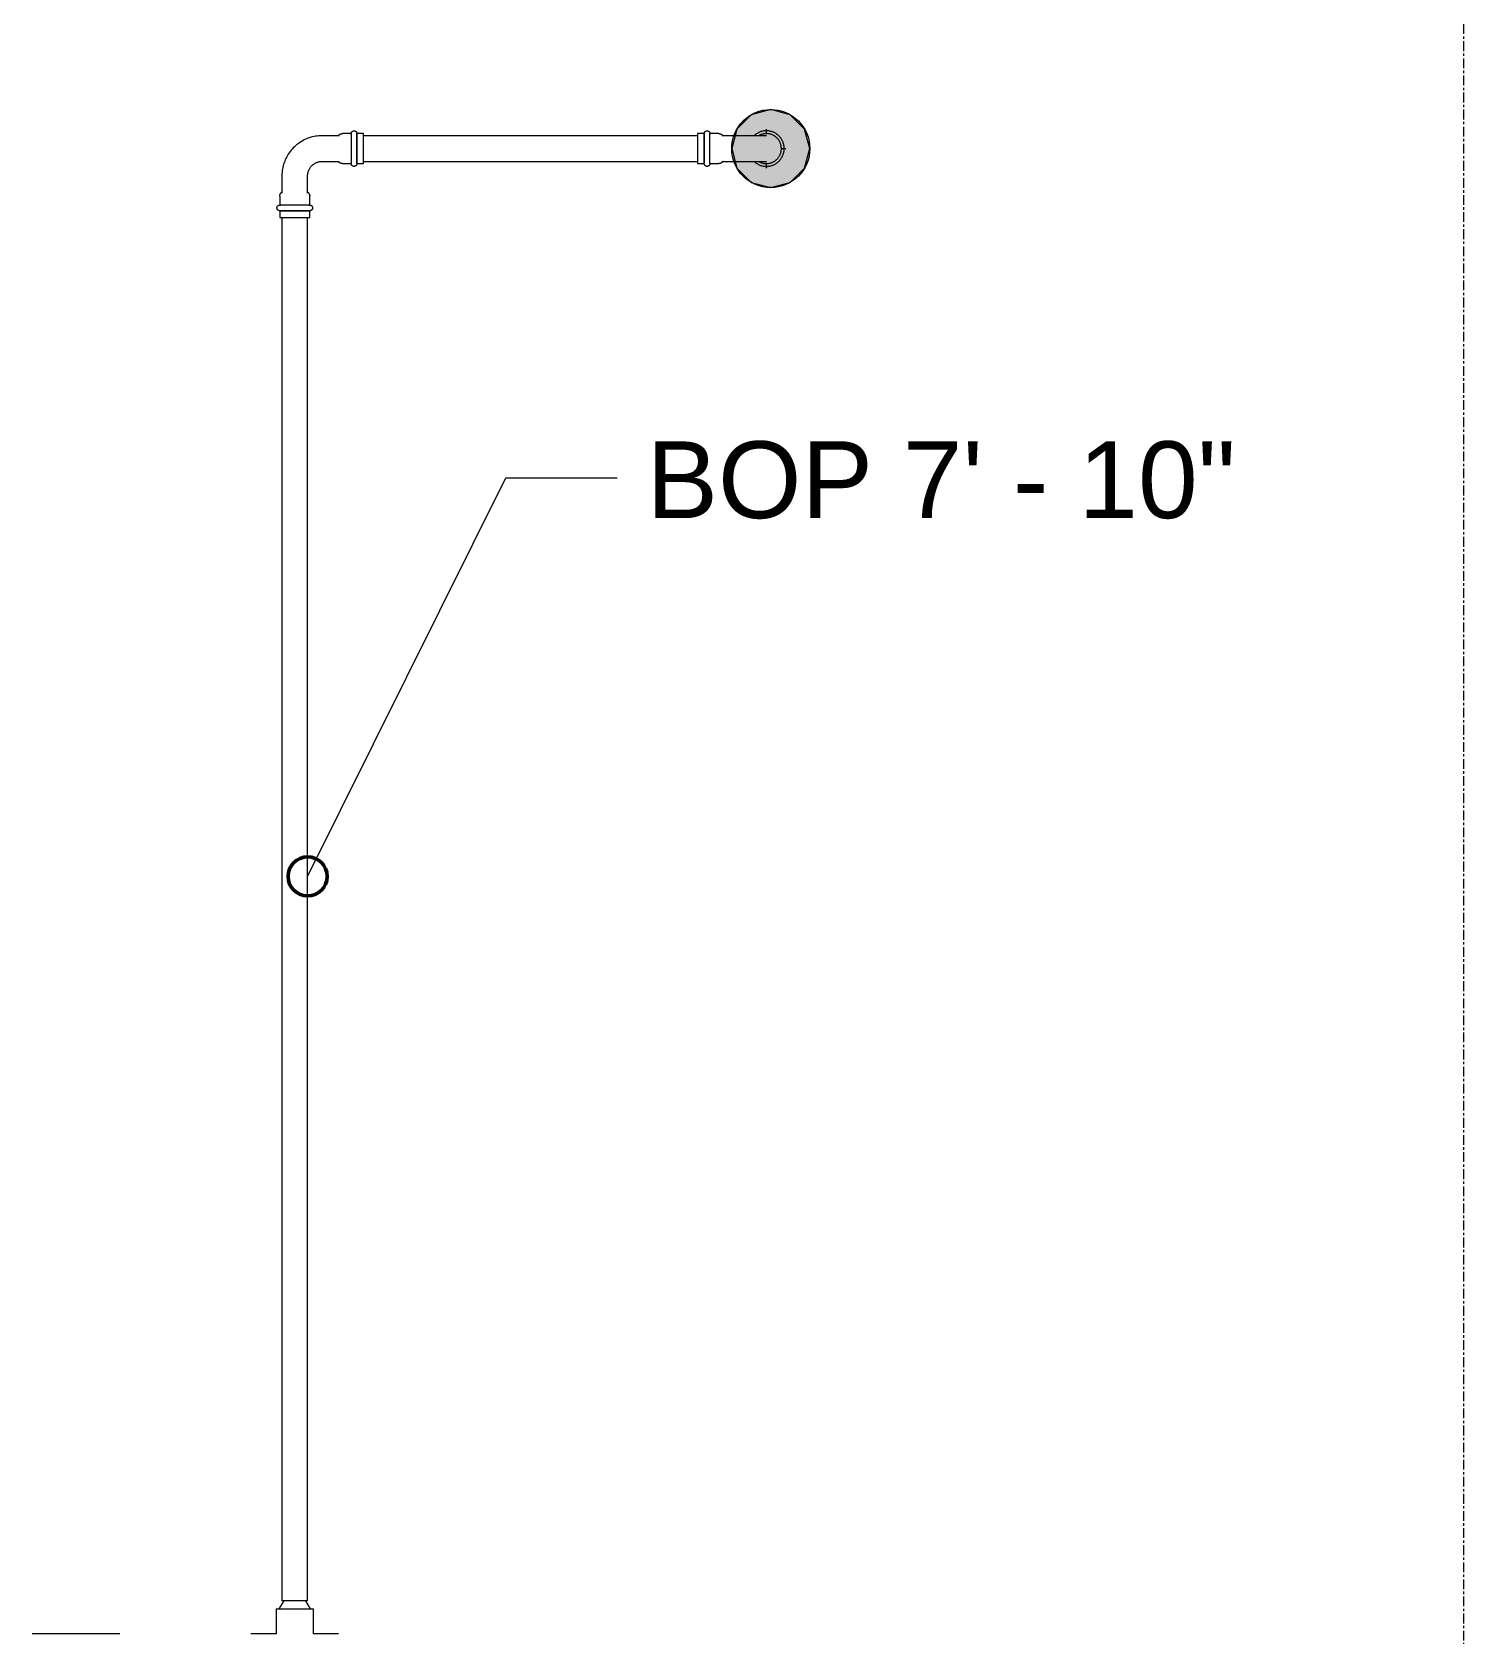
# Model space of a CAD drawing. Header units: inches. Extents: x -3679 to 241, y -496 to 1784.
# Drawn here: x -3155.3 to -3082, y 966 to 1048 of the extents above; entities that cross this region are included whole.
import ezdxf

# ---------------------------------------------------------------- set-up
doc = ezdxf.new("R2010")
doc.units = ezdxf.units.IN
doc.header["$MEASUREMENT"] = 0
doc.linetypes.add('Grid Line', pattern=[0.875, 0.5, -0.125, 0.125, -0.125])
for name, color, linetype, lineweight in [('A-ANNO-NOTE', 250, 'Continuous', 9), ('G-ANNO-DIMS', 251, 'Continuous', 9), ('P-PIPE', 1, 'Continuous', 9), ('P-PIPE-CNTR', 1, 'Continuous', 9), ('S-GRID', 8, 'Continuous', 9)]:
    doc.layers.add(name, color=color, linetype=linetype, lineweight=lineweight)
doc.styles.add('Arial', font='arial.ttf', dxfattribs={"height": 3.934132})

# ---------------------------------------------------------------- blocks, each defined once
blk = doc.blocks.new('Victaulic-VicPress316-Elbow 90-45deg Style P568_P571 - Standard-523083-SECOND LEVEL')
at = {"layer": 'P-PIPE'}
for p, q in [((-3178.283, 1233.462), (-3178.283, 1232.568)), ((-3176.968, 1232.571), (-3176.968, 1233.462)), ((-3178.392, 1232.416), (-3178.392, 1231.964)), ((-3177.625, 1231.964), (-3178.392, 1231.964)), ((-3176.859, 1231.964), (-3177.625, 1231.964)), ((-3176.859, 1231.964), (-3176.859, 1232.416)), ((-3178.392, 1231.673), (-3178.392, 1231.335)), ((-3177.625, 1231.673), (-3178.392, 1231.673)), ((-3178.392, 1231.335), (-3177.625, 1231.335)), ((-3176.859, 1231.673), (-3177.625, 1231.673)), ((-3177.625, 1231.335), (-3176.859, 1231.335)), ((-3176.859, 1231.335), (-3176.859, 1231.673))]:
    blk.add_line(p, q, dxfattribs=at)
at = {"layer": 'P-PIPE', "flags": 128}
for points in [[(-3177.625, 1235.767), (-3177.661, 1235.766), (-3177.698, 1235.764), (-3177.734, 1235.76), (-3177.77, 1235.755), (-3177.806, 1235.749), (-3177.842, 1235.741), (-3177.877, 1235.731), (-3177.912, 1235.721), (-3177.946, 1235.708), (-3177.98, 1235.695), (-3178.013, 1235.68), (-3178.046, 1235.664), (-3178.078, 1235.646), (-3178.109, 1235.628), (-3178.14, 1235.608), (-3178.17, 1235.586), (-3178.198, 1235.564), (-3178.226, 1235.54), (-3178.253, 1235.516), (-3178.279, 1235.49), (-3178.304, 1235.464), (-3178.328, 1235.436), (-3178.351, 1235.407), (-3178.372, 1235.378), (-3178.392, 1235.348), (-3178.412, 1235.317), (-3178.429, 1235.285), (-3178.446, 1235.252), (-3178.461, 1235.219), (-3178.475, 1235.185), (-3178.488, 1235.151), (-3178.499, 1235.116), (-3178.508, 1235.081), (-3178.517, 1235.046), (-3178.524, 1235.01), (-3178.529, 1234.974), (-3178.533, 1234.938), (-3178.536, 1234.901), (-3178.537, 1234.865), (-3178.537, 1234.828), (-3178.535, 1234.792), (-3178.532, 1234.755), (-3178.527, 1234.719), (-3178.521, 1234.683), (-3178.513, 1234.648), (-3178.504, 1234.612), (-3178.494, 1234.577), (-3178.482, 1234.543), (-3178.469, 1234.509), (-3178.454, 1234.475), (-3178.438, 1234.442), (-3178.421, 1234.41), (-3178.403, 1234.379), (-3178.383, 1234.348), (-3178.362, 1234.318), (-3178.34, 1234.289), (-3178.317, 1234.261), (-3178.293, 1234.234)], [(-3177.625, 1235.621), (-3177.656, 1235.621), (-3177.686, 1235.619), (-3177.717, 1235.616), (-3177.747, 1235.612), (-3177.777, 1235.606), (-3177.807, 1235.599), (-3177.837, 1235.591), (-3177.866, 1235.582), (-3177.895, 1235.572), (-3177.924, 1235.561), (-3177.951, 1235.548), (-3177.979, 1235.535), (-3178.006, 1235.52), (-3178.032, 1235.504), (-3178.058, 1235.487), (-3178.083, 1235.47), (-3178.107, 1235.451), (-3178.13, 1235.431), (-3178.153, 1235.41), (-3178.175, 1235.389), (-3178.196, 1235.366), (-3178.216, 1235.343), (-3178.235, 1235.319), (-3178.253, 1235.294), (-3178.27, 1235.269), (-3178.286, 1235.243), (-3178.301, 1235.216), (-3178.315, 1235.189), (-3178.328, 1235.161), (-3178.339, 1235.133), (-3178.35, 1235.104), (-3178.359, 1235.075), (-3178.368, 1235.045), (-3178.375, 1235.015), (-3178.38, 1234.985), (-3178.385, 1234.955), (-3178.388, 1234.924), (-3178.391, 1234.894), (-3178.391, 1234.863), (-3178.391, 1234.832), (-3178.39, 1234.802), (-3178.387, 1234.771), (-3178.383, 1234.741), (-3178.378, 1234.711), (-3178.371, 1234.681), (-3178.364, 1234.651), (-3178.355, 1234.622), (-3178.345, 1234.593), (-3178.334, 1234.564), (-3178.322, 1234.536), (-3178.309, 1234.508), (-3178.294, 1234.481), (-3178.283, 1234.461)], [(-3176.968, 1234.223), (-3176.946, 1234.246), (-3176.922, 1234.274), (-3176.899, 1234.302), (-3176.878, 1234.332), (-3176.858, 1234.362), (-3176.838, 1234.393), (-3176.821, 1234.425), (-3176.804, 1234.458), (-3176.789, 1234.491), (-3176.775, 1234.524), (-3176.762, 1234.559), (-3176.751, 1234.593), (-3176.742, 1234.629), (-3176.733, 1234.664), (-3176.726, 1234.7), (-3176.721, 1234.736), (-3176.717, 1234.772), (-3176.714, 1234.809), (-3176.713, 1234.845), (-3176.713, 1234.881), (-3176.715, 1234.918), (-3176.718, 1234.954), (-3176.723, 1234.99), (-3176.729, 1235.026), (-3176.737, 1235.062), (-3176.746, 1235.097), (-3176.756, 1235.132), (-3176.768, 1235.167), (-3176.781, 1235.201), (-3176.796, 1235.234), (-3176.812, 1235.267), (-3176.829, 1235.299), (-3176.847, 1235.331), (-3176.867, 1235.362), (-3176.888, 1235.392), (-3176.91, 1235.421), (-3176.933, 1235.449), (-3176.957, 1235.476), (-3176.983, 1235.502), (-3177.009, 1235.527), (-3177.036, 1235.551), (-3177.065, 1235.574), (-3177.094, 1235.596), (-3177.124, 1235.617), (-3177.155, 1235.636), (-3177.187, 1235.655), (-3177.219, 1235.671), (-3177.252, 1235.687), (-3177.285, 1235.701), (-3177.32, 1235.714), (-3177.354, 1235.726), (-3177.389, 1235.736), (-3177.425, 1235.745), (-3177.46, 1235.752), (-3177.496, 1235.758), (-3177.533, 1235.762), (-3177.569, 1235.765), (-3177.605, 1235.767), (-3177.625, 1235.767)], [(-3176.964, 1234.467), (-3176.949, 1234.494), (-3176.935, 1234.521), (-3176.922, 1234.549), (-3176.911, 1234.577), (-3176.9, 1234.606), (-3176.891, 1234.635), (-3176.882, 1234.665), (-3176.875, 1234.694), (-3176.87, 1234.725), (-3176.865, 1234.755), (-3176.862, 1234.785), (-3176.859, 1234.816), (-3176.859, 1234.847), (-3176.859, 1234.877), (-3176.86, 1234.908), (-3176.863, 1234.938), (-3176.867, 1234.969), (-3176.872, 1234.999), (-3176.879, 1235.029), (-3176.886, 1235.059), (-3176.895, 1235.088), (-3176.905, 1235.117), (-3176.916, 1235.146), (-3176.928, 1235.174), (-3176.941, 1235.201), (-3176.956, 1235.229), (-3176.971, 1235.255), (-3176.988, 1235.281), (-3177.005, 1235.306), (-3177.024, 1235.33), (-3177.043, 1235.354), (-3177.064, 1235.377), (-3177.085, 1235.399), (-3177.107, 1235.42), (-3177.13, 1235.44), (-3177.154, 1235.46), (-3177.179, 1235.478), (-3177.204, 1235.495), (-3177.23, 1235.512), (-3177.256, 1235.527), (-3177.284, 1235.541), (-3177.311, 1235.554), (-3177.34, 1235.566), (-3177.368, 1235.577), (-3177.397, 1235.587), (-3177.427, 1235.595), (-3177.457, 1235.603), (-3177.487, 1235.609), (-3177.517, 1235.614), (-3177.547, 1235.617), (-3177.578, 1235.62), (-3177.608, 1235.621), (-3177.625, 1235.621)], [(-3178.283, 1234.855), (-3178.283, 1234.854), (-3178.283, 1234.85), (-3178.283, 1234.845), (-3178.283, 1234.837), (-3178.283, 1234.827), (-3178.283, 1234.815), (-3178.283, 1234.801), (-3178.283, 1234.784), (-3178.283, 1234.766), (-3178.283, 1234.745), (-3178.283, 1234.722), (-3178.283, 1234.697), (-3178.283, 1234.671), (-3178.283, 1234.642), (-3178.283, 1234.612), (-3178.283, 1234.579), (-3178.283, 1234.545), (-3178.283, 1234.509), (-3178.283, 1234.472), (-3178.283, 1234.432), (-3178.283, 1234.392), (-3178.283, 1234.349), (-3178.283, 1234.306), (-3178.283, 1234.261), (-3178.283, 1234.214), (-3178.283, 1234.167), (-3178.283, 1234.118), (-3178.283, 1234.069), (-3178.283, 1234.018), (-3178.283, 1233.967), (-3178.283, 1233.914), (-3178.283, 1233.861), (-3178.283, 1233.808), (-3178.283, 1233.753), (-3178.283, 1233.699), (-3178.283, 1233.644), (-3178.283, 1233.588), (-3178.283, 1233.533), (-3178.283, 1233.477), (-3178.283, 1233.462)], [(-3176.968, 1233.462), (-3176.968, 1233.518), (-3176.968, 1233.573), (-3176.968, 1233.629), (-3176.968, 1233.684), (-3176.968, 1233.739), (-3176.968, 1233.793), (-3176.968, 1233.847), (-3176.968, 1233.9), (-3176.968, 1233.953), (-3176.968, 1234.004), (-3176.968, 1234.055), (-3176.968, 1234.105), (-3176.968, 1234.154), (-3176.968, 1234.202), (-3176.968, 1234.248), (-3176.968, 1234.294), (-3176.968, 1234.338), (-3176.968, 1234.38), (-3176.968, 1234.422), (-3176.968, 1234.461), (-3176.968, 1234.499), (-3176.968, 1234.535), (-3176.968, 1234.57), (-3176.968, 1234.603), (-3176.968, 1234.634), (-3176.968, 1234.663), (-3176.968, 1234.69), (-3176.968, 1234.716), (-3176.968, 1234.739), (-3176.968, 1234.76), (-3176.968, 1234.779), (-3176.968, 1234.796), (-3176.968, 1234.811), (-3176.968, 1234.824), (-3176.968, 1234.835), (-3176.968, 1234.843), (-3176.968, 1234.849), (-3176.968, 1234.853), (-3176.968, 1234.855), (-3176.968, 1234.855)], [(-3178.392, 1231.673), (-3178.397, 1231.673), (-3178.403, 1231.674), (-3178.409, 1231.674), (-3178.415, 1231.675), (-3178.42, 1231.676), (-3178.426, 1231.678), (-3178.432, 1231.679), (-3178.437, 1231.681), (-3178.443, 1231.683), (-3178.448, 1231.685), (-3178.453, 1231.687), (-3178.459, 1231.69), (-3178.464, 1231.693), (-3178.469, 1231.696), (-3178.474, 1231.699), (-3178.478, 1231.702), (-3178.483, 1231.706), (-3178.487, 1231.709), (-3178.492, 1231.713), (-3178.496, 1231.717), (-3178.5, 1231.722), (-3178.504, 1231.726), (-3178.507, 1231.731), (-3178.511, 1231.735), (-3178.514, 1231.74), (-3178.517, 1231.745), (-3178.52, 1231.75), (-3178.522, 1231.755), (-3178.525, 1231.761), (-3178.527, 1231.766), (-3178.529, 1231.772), (-3178.531, 1231.777), (-3178.532, 1231.783), (-3178.534, 1231.788), (-3178.535, 1231.794), (-3178.536, 1231.8), (-3178.536, 1231.806), (-3178.537, 1231.811), (-3178.537, 1231.817), (-3178.537, 1231.823), (-3178.537, 1231.829), (-3178.536, 1231.835), (-3178.535, 1231.84), (-3178.534, 1231.846), (-3178.533, 1231.852), (-3178.532, 1231.858), (-3178.53, 1231.863), (-3178.528, 1231.869), (-3178.526, 1231.874), (-3178.524, 1231.879), (-3178.521, 1231.885), (-3178.519, 1231.89), (-3178.516, 1231.895), (-3178.512, 1231.9), (-3178.509, 1231.904), (-3178.506, 1231.909), (-3178.502, 1231.914), (-3178.498, 1231.918), (-3178.494, 1231.922), (-3178.49, 1231.926), (-3178.485, 1231.93), (-3178.481, 1231.934), (-3178.476, 1231.937), (-3178.471, 1231.94), (-3178.467, 1231.944), (-3178.461, 1231.946), (-3178.456, 1231.949), (-3178.451, 1231.952), (-3178.446, 1231.954), (-3178.44, 1231.956), (-3178.435, 1231.958), (-3178.429, 1231.959), (-3178.423, 1231.961), (-3178.418, 1231.962), (-3178.412, 1231.963), (-3178.406, 1231.964), (-3178.4, 1231.964), (-3178.395, 1231.964), (-3178.392, 1231.964)], [(-3178.392, 1232.416), (-3178.391, 1232.427), (-3178.391, 1232.438), (-3178.39, 1232.448), (-3178.388, 1232.459), (-3178.386, 1232.47), (-3178.384, 1232.481), (-3178.381, 1232.491), (-3178.378, 1232.502), (-3178.374, 1232.512), (-3178.37, 1232.522), (-3178.366, 1232.532), (-3178.361, 1232.542), (-3178.355, 1232.551), (-3178.35, 1232.561), (-3178.344, 1232.57), (-3178.338, 1232.579), (-3178.331, 1232.587), (-3178.324, 1232.596), (-3178.317, 1232.604), (-3178.309, 1232.611), (-3178.301, 1232.619), (-3178.293, 1232.626), (-3178.284, 1232.633), (-3178.283, 1232.634)], [(-3177.625, 1231.964), (-3177.656, 1231.964), (-3177.686, 1231.964), (-3177.717, 1231.964), (-3177.747, 1231.964), (-3177.777, 1231.964), (-3177.807, 1231.964), (-3177.837, 1231.964), (-3177.866, 1231.964), (-3177.895, 1231.964), (-3177.924, 1231.964), (-3177.951, 1231.964), (-3177.979, 1231.964), (-3178.006, 1231.964), (-3178.032, 1231.964), (-3178.058, 1231.964), (-3178.083, 1231.964), (-3178.107, 1231.964), (-3178.13, 1231.964), (-3178.153, 1231.964), (-3178.175, 1231.964), (-3178.196, 1231.964), (-3178.216, 1231.964), (-3178.235, 1231.964), (-3178.253, 1231.964), (-3178.27, 1231.964), (-3178.286, 1231.964), (-3178.301, 1231.964), (-3178.315, 1231.964), (-3178.328, 1231.964), (-3178.339, 1231.964), (-3178.35, 1231.964), (-3178.359, 1231.964), (-3178.368, 1231.964), (-3178.375, 1231.964), (-3178.38, 1231.964), (-3178.385, 1231.964), (-3178.388, 1231.964), (-3178.391, 1231.964), (-3178.391, 1231.964), (-3178.392, 1231.964)], [(-3178.392, 1231.964), (-3178.391, 1231.964), (-3178.389, 1231.964), (-3178.386, 1231.964), (-3178.382, 1231.964), (-3178.376, 1231.964), (-3178.37, 1231.964), (-3178.362, 1231.964), (-3178.353, 1231.964)], [(-3176.859, 1231.964), (-3176.859, 1231.964), (-3176.861, 1231.964), (-3176.864, 1231.964), (-3176.868, 1231.964), (-3176.874, 1231.964), (-3176.88, 1231.964), (-3176.888, 1231.964), (-3176.897, 1231.964), (-3176.908, 1231.964), (-3176.919, 1231.964), (-3176.932, 1231.964), (-3176.945, 1231.964), (-3176.96, 1231.964), (-3176.976, 1231.964), (-3176.992, 1231.964), (-3177.01, 1231.964), (-3177.029, 1231.964), (-3177.049, 1231.964), (-3177.069, 1231.964), (-3177.091, 1231.964), (-3177.113, 1231.964), (-3177.137, 1231.964), (-3177.161, 1231.964), (-3177.185, 1231.964), (-3177.211, 1231.964), (-3177.237, 1231.964), (-3177.264, 1231.964), (-3177.291, 1231.964), (-3177.319, 1231.964), (-3177.347, 1231.964), (-3177.376, 1231.964), (-3177.405, 1231.964), (-3177.435, 1231.964), (-3177.465, 1231.964), (-3177.495, 1231.964), (-3177.525, 1231.964), (-3177.556, 1231.964), (-3177.586, 1231.964), (-3177.617, 1231.964), (-3177.625, 1231.964)], [(-3176.968, 1232.634), (-3176.959, 1232.627), (-3176.951, 1232.62), (-3176.943, 1232.613), (-3176.935, 1232.605), (-3176.927, 1232.597), (-3176.92, 1232.589), (-3176.914, 1232.58), (-3176.907, 1232.571), (-3176.901, 1232.562), (-3176.896, 1232.553), (-3176.89, 1232.543), (-3176.885, 1232.534), (-3176.881, 1232.524), (-3176.877, 1232.514), (-3176.873, 1232.503), (-3176.87, 1232.493), (-3176.867, 1232.483), (-3176.864, 1232.472), (-3176.862, 1232.461), (-3176.861, 1232.45), (-3176.86, 1232.44), (-3176.859, 1232.429), (-3176.859, 1232.418), (-3176.859, 1232.416)], [(-3176.9, 1231.964), (-3176.891, 1231.964), (-3176.882, 1231.964), (-3176.875, 1231.964), (-3176.87, 1231.964), (-3176.865, 1231.964), (-3176.862, 1231.964), (-3176.859, 1231.964), (-3176.859, 1231.964), (-3176.859, 1231.964)], [(-3176.859, 1231.964), (-3176.853, 1231.964), (-3176.847, 1231.964), (-3176.841, 1231.963), (-3176.835, 1231.962), (-3176.83, 1231.961), (-3176.824, 1231.96), (-3176.818, 1231.959), (-3176.813, 1231.957), (-3176.807, 1231.955), (-3176.802, 1231.953), (-3176.797, 1231.95), (-3176.791, 1231.948), (-3176.786, 1231.945), (-3176.781, 1231.942), (-3176.776, 1231.939), (-3176.772, 1231.936), (-3176.767, 1231.932), (-3176.763, 1231.928), (-3176.758, 1231.924), (-3176.754, 1231.92), (-3176.75, 1231.916), (-3176.746, 1231.912), (-3176.743, 1231.907), (-3176.739, 1231.902), (-3176.736, 1231.897), (-3176.733, 1231.893), (-3176.73, 1231.887), (-3176.728, 1231.882), (-3176.725, 1231.877), (-3176.723, 1231.872), (-3176.721, 1231.866), (-3176.719, 1231.861), (-3176.718, 1231.855), (-3176.716, 1231.849), (-3176.715, 1231.844), (-3176.714, 1231.838), (-3176.714, 1231.832), (-3176.713, 1231.826), (-3176.713, 1231.82), (-3176.713, 1231.815), (-3176.713, 1231.809), (-3176.714, 1231.803), (-3176.715, 1231.797), (-3176.716, 1231.791), (-3176.717, 1231.786), (-3176.718, 1231.78), (-3176.72, 1231.775), (-3176.722, 1231.769), (-3176.724, 1231.764), (-3176.726, 1231.758), (-3176.729, 1231.753), (-3176.731, 1231.748), (-3176.734, 1231.743), (-3176.738, 1231.738), (-3176.741, 1231.733), (-3176.744, 1231.729), (-3176.748, 1231.724), (-3176.752, 1231.72), (-3176.756, 1231.716), (-3176.76, 1231.712), (-3176.765, 1231.708), (-3176.769, 1231.704), (-3176.774, 1231.701), (-3176.779, 1231.697), (-3176.784, 1231.694), (-3176.789, 1231.691), (-3176.794, 1231.689), (-3176.799, 1231.686), (-3176.804, 1231.684), (-3176.81, 1231.682), (-3176.815, 1231.68), (-3176.821, 1231.678), (-3176.827, 1231.677), (-3176.832, 1231.676), (-3176.838, 1231.675), (-3176.844, 1231.674), (-3176.85, 1231.674), (-3176.855, 1231.673), (-3176.859, 1231.673)], [(-3178.35, 1231.673), (-3178.359, 1231.673), (-3178.368, 1231.673), (-3178.375, 1231.673), (-3178.38, 1231.673), (-3178.385, 1231.673), (-3178.388, 1231.673), (-3178.391, 1231.673), (-3178.391, 1231.673), (-3178.392, 1231.673)], [(-3178.392, 1231.673), (-3178.391, 1231.673), (-3178.389, 1231.673), (-3178.386, 1231.673), (-3178.382, 1231.673), (-3178.376, 1231.673), (-3178.37, 1231.673), (-3178.362, 1231.673), (-3178.353, 1231.673), (-3178.342, 1231.673), (-3178.331, 1231.673), (-3178.319, 1231.673), (-3178.305, 1231.673), (-3178.29, 1231.673), (-3178.274, 1231.673), (-3178.258, 1231.673), (-3178.24, 1231.673), (-3178.221, 1231.673), (-3178.201, 1231.673), (-3178.181, 1231.673), (-3178.159, 1231.673), (-3178.137, 1231.673), (-3178.113, 1231.673), (-3178.089, 1231.673), (-3178.065, 1231.673), (-3178.039, 1231.673), (-3178.013, 1231.673), (-3177.986, 1231.673), (-3177.959, 1231.673), (-3177.931, 1231.673), (-3177.903, 1231.673), (-3177.874, 1231.673), (-3177.845, 1231.673), (-3177.815, 1231.673), (-3177.785, 1231.673), (-3177.755, 1231.673), (-3177.725, 1231.673), (-3177.695, 1231.673), (-3177.664, 1231.673), (-3177.633, 1231.673), (-3177.625, 1231.673)], [(-3177.625, 1231.673), (-3177.594, 1231.673), (-3177.564, 1231.673), (-3177.533, 1231.673), (-3177.503, 1231.673), (-3177.473, 1231.673), (-3177.443, 1231.673), (-3177.413, 1231.673), (-3177.384, 1231.673), (-3177.355, 1231.673), (-3177.327, 1231.673), (-3177.299, 1231.673), (-3177.271, 1231.673), (-3177.244, 1231.673), (-3177.218, 1231.673), (-3177.192, 1231.673), (-3177.167, 1231.673), (-3177.143, 1231.673), (-3177.12, 1231.673), (-3177.097, 1231.673), (-3177.075, 1231.673), (-3177.054, 1231.673), (-3177.034, 1231.673), (-3177.015, 1231.673), (-3176.997, 1231.673), (-3176.98, 1231.673), (-3176.964, 1231.673), (-3176.949, 1231.673), (-3176.935, 1231.673), (-3176.922, 1231.673), (-3176.911, 1231.673), (-3176.9, 1231.673), (-3176.891, 1231.673), (-3176.882, 1231.673), (-3176.875, 1231.673), (-3176.87, 1231.673), (-3176.865, 1231.673), (-3176.862, 1231.673), (-3176.859, 1231.673), (-3176.859, 1231.673), (-3176.859, 1231.673)], [(-3176.859, 1231.673), (-3176.859, 1231.673), (-3176.861, 1231.673), (-3176.864, 1231.673), (-3176.868, 1231.673), (-3176.874, 1231.673), (-3176.88, 1231.673), (-3176.888, 1231.673), (-3176.897, 1231.673)]]:
    blk.add_lwpolyline(points, dxfattribs=at)
blk = doc.blocks.new('Victaulic-VicPress316-Elbow 90-45deg Style P568_P571 - Standard-V1-SECOND LEVEL')
at = {"layer": 'P-PIPE'}
for p, q in [((-0.767, 3.52), (-0.767, 3.181)), ((0.766, 3.52), (-0.767, 3.52)), ((0.766, 3.181), (0.766, 3.52)), ((-0.767, 3.181), (0.766, 3.181)), ((-0.767, 2.89), (-0.767, 2.439)), ((-0.767, 2.89), (0.766, 2.89)), ((0.766, 2.439), (0.766, 2.89)), ((-0.658, 2.278), (-0.658, 1.393)), ((0.657, 1.393), (0.657, 2.278)), ((-3.181, 0.766), (-3.52, 0.766)), ((-3.52, 0.766), (-3.52, -0.767)), ((-3.181, -0.767), (-3.181, 0.766)), ((-2.439, 0.766), (-2.89, 0.766)), ((-2.89, -0.767), (-2.89, 0.766)), ((-1.393, 0.657), (-2.278, 0.657)), ((-3.52, -0.767), (-3.181, -0.767)), ((-2.89, -0.767), (-2.439, -0.767)), ((-2.278, -0.658), (-1.393, -0.658))]:
    blk.add_line(p, q, dxfattribs=at)
at = {"layer": 'P-PIPE', "flags": 128}
for points in [[(-0.767, 2.89), (-0.772, 2.891), (-0.778, 2.891), (-0.784, 2.892), (-0.79, 2.892), (-0.795, 2.893), (-0.801, 2.895), (-0.807, 2.896), (-0.812, 2.898), (-0.818, 2.9), (-0.823, 2.902), (-0.828, 2.904), (-0.834, 2.907), (-0.839, 2.91), (-0.844, 2.913), (-0.849, 2.916), (-0.853, 2.919), (-0.858, 2.923), (-0.862, 2.927), (-0.867, 2.931), (-0.871, 2.935), (-0.875, 2.939), (-0.879, 2.943), (-0.882, 2.948), (-0.886, 2.953), (-0.889, 2.957), (-0.892, 2.962), (-0.895, 2.967), (-0.897, 2.973), (-0.9, 2.978), (-0.902, 2.983), (-0.904, 2.989), (-0.906, 2.994), (-0.907, 3), (-0.909, 3.006), (-0.91, 3.011), (-0.911, 3.017), (-0.911, 3.023), (-0.912, 3.029), (-0.912, 3.034), (-0.912, 3.04), (-0.912, 3.046), (-0.911, 3.052), (-0.91, 3.058), (-0.909, 3.063), (-0.908, 3.069), (-0.907, 3.075), (-0.905, 3.08), (-0.903, 3.086), (-0.901, 3.091), (-0.899, 3.097), (-0.896, 3.102), (-0.894, 3.107), (-0.891, 3.112), (-0.887, 3.117), (-0.884, 3.122), (-0.881, 3.126), (-0.877, 3.131), (-0.873, 3.135), (-0.869, 3.139), (-0.865, 3.143), (-0.86, 3.147), (-0.856, 3.151), (-0.851, 3.154), (-0.846, 3.158), (-0.842, 3.161), (-0.836, 3.164), (-0.831, 3.166), (-0.826, 3.169), (-0.821, 3.171), (-0.815, 3.173), (-0.81, 3.175), (-0.804, 3.177), (-0.798, 3.178), (-0.793, 3.179), (-0.787, 3.18), (-0.781, 3.181), (-0.775, 3.181), (-0.77, 3.181), (-0.767, 3.181)], [(0.766, 3.181), (0.766, 3.181), (0.764, 3.181), (0.761, 3.181), (0.757, 3.181), (0.751, 3.181), (0.745, 3.181), (0.737, 3.181), (0.728, 3.181), (0.717, 3.181), (0.706, 3.181), (0.693, 3.181), (0.68, 3.181), (0.665, 3.181), (0.649, 3.181), (0.633, 3.181), (0.615, 3.181), (0.596, 3.181), (0.576, 3.181), (0.556, 3.181), (0.534, 3.181), (0.512, 3.181), (0.488, 3.181), (0.464, 3.181), (0.44, 3.181), (0.414, 3.181), (0.388, 3.181), (0.361, 3.181), (0.334, 3.181), (0.306, 3.181), (0.278, 3.181), (0.249, 3.181), (0.22, 3.181), (0.19, 3.181), (0.16, 3.181), (0.13, 3.181), (0.1, 3.181), (0.069, 3.181), (0.039, 3.181), (0.008, 3.181), (-0.022, 3.181), (-0.053, 3.181), (-0.084, 3.181), (-0.114, 3.181), (-0.144, 3.181), (-0.174, 3.181), (-0.204, 3.181), (-0.233, 3.181), (-0.262, 3.181), (-0.291, 3.181), (-0.319, 3.181), (-0.347, 3.181), (-0.374, 3.181), (-0.4, 3.181), (-0.426, 3.181), (-0.451, 3.181), (-0.476, 3.181), (-0.499, 3.181), (-0.522, 3.181), (-0.544, 3.181), (-0.565, 3.181), (-0.585, 3.181), (-0.605, 3.181), (-0.623, 3.181), (-0.64, 3.181), (-0.657, 3.181), (-0.672, 3.181), (-0.686, 3.181), (-0.699, 3.181), (-0.711, 3.181), (-0.722, 3.181), (-0.732, 3.181), (-0.74, 3.181), (-0.748, 3.181), (-0.754, 3.181), (-0.759, 3.181), (-0.763, 3.181), (-0.765, 3.181), (-0.766, 3.181), (-0.767, 3.181)], [(-0.767, 3.181), (-0.766, 3.181), (-0.764, 3.181), (-0.761, 3.181), (-0.757, 3.181), (-0.751, 3.181), (-0.745, 3.181), (-0.737, 3.181), (-0.728, 3.181)], [(-0.767, 2.89), (-0.766, 2.89), (-0.764, 2.89), (-0.761, 2.89), (-0.757, 2.89), (-0.751, 2.89), (-0.745, 2.89), (-0.737, 2.89), (-0.728, 2.89), (-0.717, 2.89), (-0.706, 2.89), (-0.693, 2.89), (-0.68, 2.89), (-0.665, 2.89), (-0.649, 2.89), (-0.633, 2.89), (-0.615, 2.89), (-0.596, 2.89), (-0.576, 2.89), (-0.556, 2.89), (-0.534, 2.89), (-0.512, 2.89), (-0.488, 2.89), (-0.464, 2.89), (-0.44, 2.89), (-0.414, 2.89), (-0.388, 2.89), (-0.361, 2.89), (-0.334, 2.89), (-0.306, 2.89), (-0.278, 2.89), (-0.249, 2.89), (-0.22, 2.89), (-0.19, 2.89), (-0.16, 2.89), (-0.13, 2.89), (-0.1, 2.89), (-0.069, 2.89), (-0.039, 2.89), (-0.008, 2.89), (0.022, 2.89), (0.053, 2.89), (0.084, 2.89), (0.114, 2.89), (0.144, 2.89), (0.174, 2.89), (0.204, 2.89), (0.233, 2.89), (0.262, 2.89), (0.291, 2.89), (0.319, 2.89), (0.347, 2.89), (0.374, 2.89), (0.4, 2.89), (0.426, 2.89), (0.451, 2.89), (0.476, 2.89), (0.499, 2.89), (0.522, 2.89), (0.544, 2.89), (0.565, 2.89), (0.585, 2.89), (0.605, 2.89), (0.623, 2.89), (0.64, 2.89), (0.657, 2.89), (0.672, 2.89), (0.686, 2.89), (0.699, 2.89), (0.711, 2.89), (0.722, 2.89), (0.732, 2.89), (0.74, 2.89), (0.748, 2.89), (0.754, 2.89), (0.759, 2.89), (0.763, 2.89), (0.765, 2.89), (0.766, 2.89), (0.766, 2.89)], [(-0.722, 2.89), (-0.732, 2.89), (-0.74, 2.89), (-0.748, 2.89), (-0.754, 2.89), (-0.759, 2.89), (-0.763, 2.89), (-0.765, 2.89), (-0.766, 2.89), (-0.767, 2.89)], [(0.722, 3.181), (0.732, 3.181), (0.74, 3.181), (0.748, 3.181), (0.754, 3.181), (0.759, 3.181), (0.763, 3.181), (0.765, 3.181), (0.766, 3.181), (0.766, 3.181)], [(0.766, 2.89), (0.766, 2.89), (0.764, 2.89), (0.761, 2.89), (0.757, 2.89), (0.751, 2.89), (0.745, 2.89), (0.737, 2.89), (0.728, 2.89)], [(0.766, 3.181), (0.772, 3.181), (0.778, 3.181), (0.784, 3.18), (0.79, 3.18), (0.795, 3.179), (0.801, 3.177), (0.807, 3.176), (0.812, 3.174), (0.818, 3.172), (0.823, 3.17), (0.828, 3.168), (0.834, 3.165), (0.839, 3.162), (0.844, 3.159), (0.849, 3.156), (0.853, 3.153), (0.858, 3.149), (0.862, 3.145), (0.867, 3.141), (0.871, 3.137), (0.875, 3.133), (0.879, 3.129), (0.882, 3.124), (0.886, 3.119), (0.889, 3.115), (0.892, 3.11), (0.895, 3.105), (0.897, 3.099), (0.9, 3.094), (0.902, 3.089), (0.904, 3.083), (0.906, 3.078), (0.907, 3.072), (0.909, 3.066), (0.91, 3.061), (0.911, 3.055), (0.911, 3.049), (0.912, 3.043), (0.912, 3.038), (0.912, 3.032), (0.912, 3.026), (0.911, 3.02), (0.91, 3.014), (0.909, 3.009), (0.908, 3.003), (0.907, 2.997), (0.905, 2.992), (0.903, 2.986), (0.901, 2.981), (0.899, 2.975), (0.896, 2.97), (0.894, 2.965), (0.891, 2.96), (0.887, 2.955), (0.884, 2.95), (0.881, 2.946), (0.877, 2.941), (0.873, 2.937), (0.869, 2.933), (0.865, 2.929), (0.86, 2.925), (0.856, 2.921), (0.851, 2.918), (0.846, 2.914), (0.842, 2.911), (0.836, 2.908), (0.831, 2.906), (0.826, 2.903), (0.821, 2.901), (0.815, 2.899), (0.81, 2.897), (0.804, 2.895), (0.798, 2.894), (0.793, 2.893), (0.787, 2.892), (0.781, 2.891), (0.775, 2.891), (0.77, 2.891), (0.766, 2.89)], [(-0.658, 2.221), (-0.666, 2.228), (-0.674, 2.235), (-0.682, 2.242), (-0.69, 2.25), (-0.698, 2.258), (-0.705, 2.266), (-0.711, 2.275), (-0.718, 2.283), (-0.724, 2.293), (-0.729, 2.302), (-0.735, 2.311), (-0.74, 2.321), (-0.744, 2.331), (-0.748, 2.341), (-0.752, 2.351), (-0.755, 2.362), (-0.758, 2.372), (-0.761, 2.383), (-0.763, 2.394), (-0.764, 2.404), (-0.765, 2.415), (-0.766, 2.426), (-0.767, 2.437), (-0.767, 2.439)], [(0.766, 2.439), (0.766, 2.428), (0.766, 2.417), (0.765, 2.406), (0.763, 2.396), (0.761, 2.385), (0.759, 2.374), (0.756, 2.364), (0.753, 2.353), (0.749, 2.343), (0.745, 2.333), (0.741, 2.323), (0.736, 2.313), (0.73, 2.304), (0.725, 2.294), (0.719, 2.285), (0.713, 2.276), (0.706, 2.268), (0.699, 2.259), (0.692, 2.251), (0.684, 2.244), (0.676, 2.236), (0.668, 2.229), (0.659, 2.222), (0.657, 2.221)], [(-3.181, 0.766), (-3.181, 0.772), (-3.181, 0.778), (-3.18, 0.784), (-3.18, 0.79), (-3.179, 0.795), (-3.177, 0.801), (-3.176, 0.807), (-3.174, 0.812), (-3.172, 0.818), (-3.17, 0.823), (-3.168, 0.828), (-3.165, 0.834), (-3.162, 0.839), (-3.159, 0.844), (-3.156, 0.849), (-3.153, 0.853), (-3.149, 0.858), (-3.145, 0.862), (-3.141, 0.867), (-3.137, 0.871), (-3.133, 0.875), (-3.129, 0.879), (-3.124, 0.882), (-3.119, 0.886), (-3.115, 0.889), (-3.11, 0.892), (-3.105, 0.895), (-3.099, 0.897), (-3.094, 0.9), (-3.089, 0.902), (-3.083, 0.904), (-3.078, 0.906), (-3.072, 0.907), (-3.066, 0.909), (-3.061, 0.91), (-3.055, 0.911), (-3.049, 0.911), (-3.043, 0.912), (-3.038, 0.912), (-3.032, 0.912), (-3.026, 0.912), (-3.02, 0.911), (-3.014, 0.91), (-3.009, 0.909), (-3.003, 0.908), (-2.997, 0.907), (-2.992, 0.905), (-2.986, 0.903), (-2.981, 0.901), (-2.975, 0.899), (-2.97, 0.896), (-2.965, 0.894), (-2.96, 0.891), (-2.955, 0.887), (-2.95, 0.884), (-2.946, 0.881), (-2.941, 0.877), (-2.937, 0.873), (-2.933, 0.869), (-2.929, 0.865), (-2.925, 0.86), (-2.921, 0.856), (-2.918, 0.851), (-2.914, 0.846), (-2.911, 0.842), (-2.908, 0.836), (-2.906, 0.831), (-2.903, 0.826), (-2.901, 0.821), (-2.899, 0.815), (-2.897, 0.81), (-2.895, 0.804), (-2.894, 0.798), (-2.893, 0.793), (-2.892, 0.787), (-2.891, 0.781), (-2.891, 0.775), (-2.891, 0.77), (-2.89, 0.766)], [(-0.658, 1.393), (-0.658, 1.364), (-0.66, 1.334), (-0.663, 1.305), (-0.667, 1.276), (-0.672, 1.247), (-0.679, 1.218), (-0.686, 1.19), (-0.695, 1.162), (-0.705, 1.134), (-0.716, 1.107), (-0.728, 1.08), (-0.741, 1.053), (-0.755, 1.028), (-0.77, 1.002), (-0.786, 0.978), (-0.803, 0.954), (-0.821, 0.931), (-0.84, 0.908), (-0.86, 0.886), (-0.881, 0.865), (-0.902, 0.845), (-0.924, 0.826), (-0.947, 0.808), (-0.971, 0.79), (-0.996, 0.774), (-1.021, 0.759), (-1.046, 0.744), (-1.073, 0.731), (-1.099, 0.719), (-1.126, 0.707), (-1.154, 0.697), (-1.182, 0.688), (-1.21, 0.681), (-1.239, 0.674), (-1.268, 0.668), (-1.297, 0.664), (-1.326, 0.661), (-1.356, 0.658), (-1.385, 0.658), (-1.393, 0.657)], [(-1.393, -0.658), (-1.311, -0.656), (-1.229, -0.651), (-1.148, -0.643), (-1.066, -0.631), (-0.986, -0.617), (-0.906, -0.599), (-0.826, -0.578), (-0.748, -0.553), (-0.671, -0.526), (-0.594, -0.496), (-0.52, -0.462), (-0.446, -0.426), (-0.374, -0.386), (-0.304, -0.344), (-0.235, -0.299), (-0.168, -0.252), (-0.104, -0.201), (-0.041, -0.149), (0.02, -0.093), (0.078, -0.036), (0.134, 0.024), (0.187, 0.087), (0.238, 0.151), (0.287, 0.217), (0.332, 0.285), (0.375, 0.355), (0.415, 0.427), (0.453, 0.5), (0.487, 0.574), (0.518, 0.65), (0.546, 0.727), (0.571, 0.805), (0.593, 0.884), (0.612, 0.964), (0.628, 1.044), (0.64, 1.126), (0.649, 1.207), (0.655, 1.289), (0.657, 1.371), (0.657, 1.393)], [(-3.181, 0.766), (-3.181, 0.766), (-3.181, 0.764), (-3.181, 0.761), (-3.181, 0.757), (-3.181, 0.751), (-3.181, 0.745), (-3.181, 0.737), (-3.181, 0.728), (-3.181, 0.717), (-3.181, 0.706), (-3.181, 0.693), (-3.181, 0.68), (-3.181, 0.665), (-3.181, 0.649), (-3.181, 0.633), (-3.181, 0.615), (-3.181, 0.596), (-3.181, 0.576), (-3.181, 0.556), (-3.181, 0.534), (-3.181, 0.512), (-3.181, 0.488), (-3.181, 0.464), (-3.181, 0.44), (-3.181, 0.414), (-3.181, 0.388), (-3.181, 0.361), (-3.181, 0.334), (-3.181, 0.306), (-3.181, 0.278), (-3.181, 0.249), (-3.181, 0.22), (-3.181, 0.19), (-3.181, 0.16), (-3.181, 0.13), (-3.181, 0.1), (-3.181, 0.069), (-3.181, 0.039), (-3.181, 0.008), (-3.181, -0.022), (-3.181, -0.053), (-3.181, -0.084), (-3.181, -0.114), (-3.181, -0.144), (-3.181, -0.174), (-3.181, -0.204), (-3.181, -0.233), (-3.181, -0.262), (-3.181, -0.291), (-3.181, -0.319), (-3.181, -0.347), (-3.181, -0.374), (-3.181, -0.4), (-3.181, -0.426), (-3.181, -0.451), (-3.181, -0.476), (-3.181, -0.499), (-3.181, -0.522), (-3.181, -0.544), (-3.181, -0.565), (-3.181, -0.585), (-3.181, -0.605), (-3.181, -0.623), (-3.181, -0.64), (-3.181, -0.657), (-3.181, -0.672), (-3.181, -0.686), (-3.181, -0.699), (-3.181, -0.711), (-3.181, -0.722), (-3.181, -0.732), (-3.181, -0.74), (-3.181, -0.748), (-3.181, -0.754), (-3.181, -0.759), (-3.181, -0.763), (-3.181, -0.765), (-3.181, -0.766), (-3.181, -0.767)], [(-3.181, 0.722), (-3.181, 0.732), (-3.181, 0.74), (-3.181, 0.748), (-3.181, 0.754), (-3.181, 0.759), (-3.181, 0.763), (-3.181, 0.765), (-3.181, 0.766), (-3.181, 0.766)], [(-2.89, -0.767), (-2.89, -0.766), (-2.89, -0.764), (-2.89, -0.761), (-2.89, -0.757), (-2.89, -0.751), (-2.89, -0.745), (-2.89, -0.737), (-2.89, -0.728), (-2.89, -0.717), (-2.89, -0.706), (-2.89, -0.693), (-2.89, -0.68), (-2.89, -0.665), (-2.89, -0.649), (-2.89, -0.633), (-2.89, -0.615), (-2.89, -0.596), (-2.89, -0.576), (-2.89, -0.556), (-2.89, -0.534), (-2.89, -0.512), (-2.89, -0.488), (-2.89, -0.464), (-2.89, -0.44), (-2.89, -0.414), (-2.89, -0.388), (-2.89, -0.361), (-2.89, -0.334), (-2.89, -0.306), (-2.89, -0.278), (-2.89, -0.249), (-2.89, -0.22), (-2.89, -0.19), (-2.89, -0.16), (-2.89, -0.13), (-2.89, -0.1), (-2.89, -0.069), (-2.89, -0.039), (-2.89, -0.008), (-2.89, 0.022), (-2.89, 0.053), (-2.89, 0.084), (-2.89, 0.114), (-2.89, 0.144), (-2.89, 0.174), (-2.89, 0.204), (-2.89, 0.233), (-2.89, 0.262), (-2.89, 0.291), (-2.89, 0.319), (-2.89, 0.347), (-2.89, 0.374), (-2.89, 0.4), (-2.89, 0.426), (-2.89, 0.451), (-2.89, 0.476), (-2.89, 0.499), (-2.89, 0.522), (-2.89, 0.544), (-2.89, 0.565), (-2.89, 0.585), (-2.89, 0.605), (-2.89, 0.623), (-2.89, 0.64), (-2.89, 0.657), (-2.89, 0.672), (-2.89, 0.686), (-2.89, 0.699), (-2.89, 0.711), (-2.89, 0.722), (-2.89, 0.732), (-2.89, 0.74), (-2.89, 0.748), (-2.89, 0.754), (-2.89, 0.759), (-2.89, 0.763), (-2.89, 0.765), (-2.89, 0.766), (-2.89, 0.766)], [(-2.89, 0.766), (-2.89, 0.766), (-2.89, 0.764), (-2.89, 0.761), (-2.89, 0.757), (-2.89, 0.751), (-2.89, 0.745), (-2.89, 0.737), (-2.89, 0.728)], [(-2.439, 0.766), (-2.428, 0.766), (-2.417, 0.766), (-2.406, 0.765), (-2.396, 0.763), (-2.385, 0.761), (-2.374, 0.759), (-2.364, 0.756), (-2.353, 0.753), (-2.343, 0.749), (-2.333, 0.745), (-2.323, 0.741), (-2.313, 0.736), (-2.304, 0.73), (-2.294, 0.725), (-2.285, 0.719), (-2.276, 0.713), (-2.268, 0.706), (-2.259, 0.699), (-2.251, 0.692), (-2.244, 0.684), (-2.236, 0.676), (-2.229, 0.668), (-2.222, 0.659), (-2.221, 0.657)], [(-3.181, -0.767), (-3.181, -0.766), (-3.181, -0.764), (-3.181, -0.761), (-3.181, -0.757), (-3.181, -0.751), (-3.181, -0.745), (-3.181, -0.737), (-3.181, -0.728)], [(-2.89, -0.767), (-2.891, -0.772), (-2.891, -0.778), (-2.892, -0.784), (-2.892, -0.79), (-2.893, -0.795), (-2.895, -0.801), (-2.896, -0.807), (-2.898, -0.812), (-2.9, -0.818), (-2.902, -0.823), (-2.904, -0.828), (-2.907, -0.834), (-2.91, -0.839), (-2.913, -0.844), (-2.916, -0.849), (-2.919, -0.853), (-2.923, -0.858), (-2.927, -0.862), (-2.931, -0.867), (-2.935, -0.871), (-2.939, -0.875), (-2.943, -0.879), (-2.948, -0.882), (-2.953, -0.886), (-2.957, -0.889), (-2.962, -0.892), (-2.967, -0.895), (-2.973, -0.897), (-2.978, -0.9), (-2.983, -0.902), (-2.989, -0.904), (-2.994, -0.906), (-3, -0.907), (-3.006, -0.909), (-3.011, -0.91), (-3.017, -0.911), (-3.023, -0.911), (-3.029, -0.912), (-3.034, -0.912), (-3.04, -0.912), (-3.046, -0.912), (-3.052, -0.911), (-3.058, -0.91), (-3.063, -0.909), (-3.069, -0.908), (-3.075, -0.907), (-3.08, -0.905), (-3.086, -0.903), (-3.091, -0.901), (-3.097, -0.899), (-3.102, -0.896), (-3.107, -0.894), (-3.112, -0.891), (-3.117, -0.887), (-3.122, -0.884), (-3.126, -0.881), (-3.131, -0.877), (-3.135, -0.873), (-3.139, -0.869), (-3.143, -0.865), (-3.147, -0.86), (-3.151, -0.856), (-3.154, -0.851), (-3.158, -0.846), (-3.161, -0.842), (-3.164, -0.836), (-3.166, -0.831), (-3.169, -0.826), (-3.171, -0.821), (-3.173, -0.815), (-3.175, -0.81), (-3.177, -0.804), (-3.178, -0.798), (-3.179, -0.793), (-3.18, -0.787), (-3.181, -0.781), (-3.181, -0.775), (-3.181, -0.77), (-3.181, -0.767)], [(-2.89, -0.722), (-2.89, -0.732), (-2.89, -0.74), (-2.89, -0.748), (-2.89, -0.754), (-2.89, -0.759), (-2.89, -0.763), (-2.89, -0.765), (-2.89, -0.766), (-2.89, -0.767)], [(-2.221, -0.658), (-2.228, -0.666), (-2.235, -0.674), (-2.242, -0.682), (-2.25, -0.69), (-2.258, -0.698), (-2.266, -0.705), (-2.275, -0.711), (-2.283, -0.718), (-2.293, -0.724), (-2.302, -0.729), (-2.311, -0.735), (-2.321, -0.74), (-2.331, -0.744), (-2.341, -0.748), (-2.351, -0.752), (-2.362, -0.755), (-2.372, -0.758), (-2.383, -0.761), (-2.394, -0.763), (-2.404, -0.764), (-2.415, -0.765), (-2.426, -0.766), (-2.437, -0.767), (-2.439, -0.767)]]:
    blk.add_lwpolyline(points, dxfattribs=at)

msp = doc.modelspace()

# ---------------------------------------------------------------- hatches: boundary and pattern name
at = {"layer": 'A-ANNO-NOTE'}
h = msp.add_hatch(color=256, dxfattribs=at)
edge = h.paths.add_edge_path(flags=0)
edge.add_arc((-3117.498, 1042), 2, 0, 360)
msp.add_hatch(color=256, dxfattribs=at).paths.add_polyline_path([(-3117.498, 1040), (-3116.498, 1040.268), (-3115.766, 1041), (-3115.498, 1042), (-3115.766, 1043), (-3116.498, 1043.732), (-3117.498, 1044), (-3118.498, 1043.732), (-3119.23, 1043), (-3119.498, 1042), (-3119.23, 1041), (-3118.498, 1040.268)], flags=0)

# ---------------------------------------------------------------- linework, layer by layer
for p, q in [((-3118.498, 1043.732), (-3119.23, 1043)), ((-3117.498, 1044), (-3118.498, 1043.732)), ((-3116.498, 1043.732), (-3117.498, 1044)), ((-3115.766, 1043), (-3116.498, 1043.732)), ((-3119.23, 1043), (-3119.498, 1042)), ((-3115.498, 1042), (-3115.766, 1043)), ((-3119.498, 1042), (-3119.23, 1041)), ((-3115.766, 1041), (-3115.498, 1042)), ((-3119.23, 1041), (-3118.498, 1040.268)), ((-3116.498, 1040.268), (-3115.766, 1041)), ((-3118.498, 1040.268), (-3117.498, 1040)), ((-3117.498, 1040), (-3116.498, 1040.268))]:
    msp.add_line(p, q, dxfattribs=at)
msp.add_circle((-3117.498, 1042), 2, dxfattribs=at)
at = {"layer": 'G-ANNO-DIMS'}
for p, q in [((-3141.216, 1004.736), (-3131.072, 1025.144)), ((-3131.072, 1025.144), (-3125.366, 1025.144))]:
    msp.add_line(p, q, dxfattribs=at)
at = {"layer": 'G-ANNO-DIMS', "lineweight": 50}
msp.add_circle((-3141.216, 1004.736), 1, dxfattribs=at)
at = {"layer": 'P-PIPE'}
for p, q in [((-3121.242, 1042.657), (-3138.354, 1042.657)), ((-3138.354, 1041.342), (-3121.242, 1041.342)), ((-3142.531, 1038.48), (-3142.531, 967.65)), ((-3141.216, 967.65), (-3141.216, 1038.48)), ((-3142.824, 967.244), (-3142.824, 965.951)), ((-3142.824, 967.244), (-3140.923, 967.244)), ((-3142.436, 967.65), (-3142.686, 967.244)), ((-3141.216, 967.65), (-3142.531, 967.65)), ((-3141.061, 967.244), (-3141.311, 967.65)), ((-3140.923, 965.951), (-3140.923, 967.244)), ((-3150.842, 965.951), (-3155.33, 965.951)), ((-3142.824, 965.951), (-3144.118, 965.951)), ((-3139.63, 965.951), (-3140.923, 965.951))]:
    msp.add_line(p, q, dxfattribs=at)
at = {"layer": 'P-PIPE-CNTR'}
for p, q in [((-3117.722, 1042.736), (-3117.722, 1043)), ((-3116.985, 1042), (-3116.722, 1042)), ((-3117.722, 1041), (-3117.722, 1041.264))]:
    msp.add_line(p, q, dxfattribs=at)
at = {"layer": 'S-GRID', "linetype": 'Grid Line'}
msp.add_line((-3081.998, -484.257), (-3081.998, 1771.743), dxfattribs=at)

# ---------------------------------------------------------------- block references
at = {"layer": 'P-PIPE'}
for name, p, rotation in [('Victaulic-VicPress316-Elbow 90-45deg Style P568_P571 - Standard-V1-SECOND LEVEL', (-3141.874, 1042), 180), ('Victaulic-VicPress316-Elbow 90-45deg Style P568_P571 - Standard-523083-SECOND LEVEL', (-4352.577, -2135.625), 270)]:
    msp.add_blockref(name, p, dxfattribs=dict(at, rotation=rotation))

# ---------------------------------------------------------------- texts
at = {"layer": 'G-ANNO-DIMS', "insert": (-3123.866, 1027.013), "char_height": 3.93413, "width": 35.952, "attachment_point": 1, "line_spacing_factor": 0.938532, "style": 'Arial'}
msp.add_mtext('BOP 7\' - 10"', dxfattribs=at)

doc.saveas('drawing.dxf')
